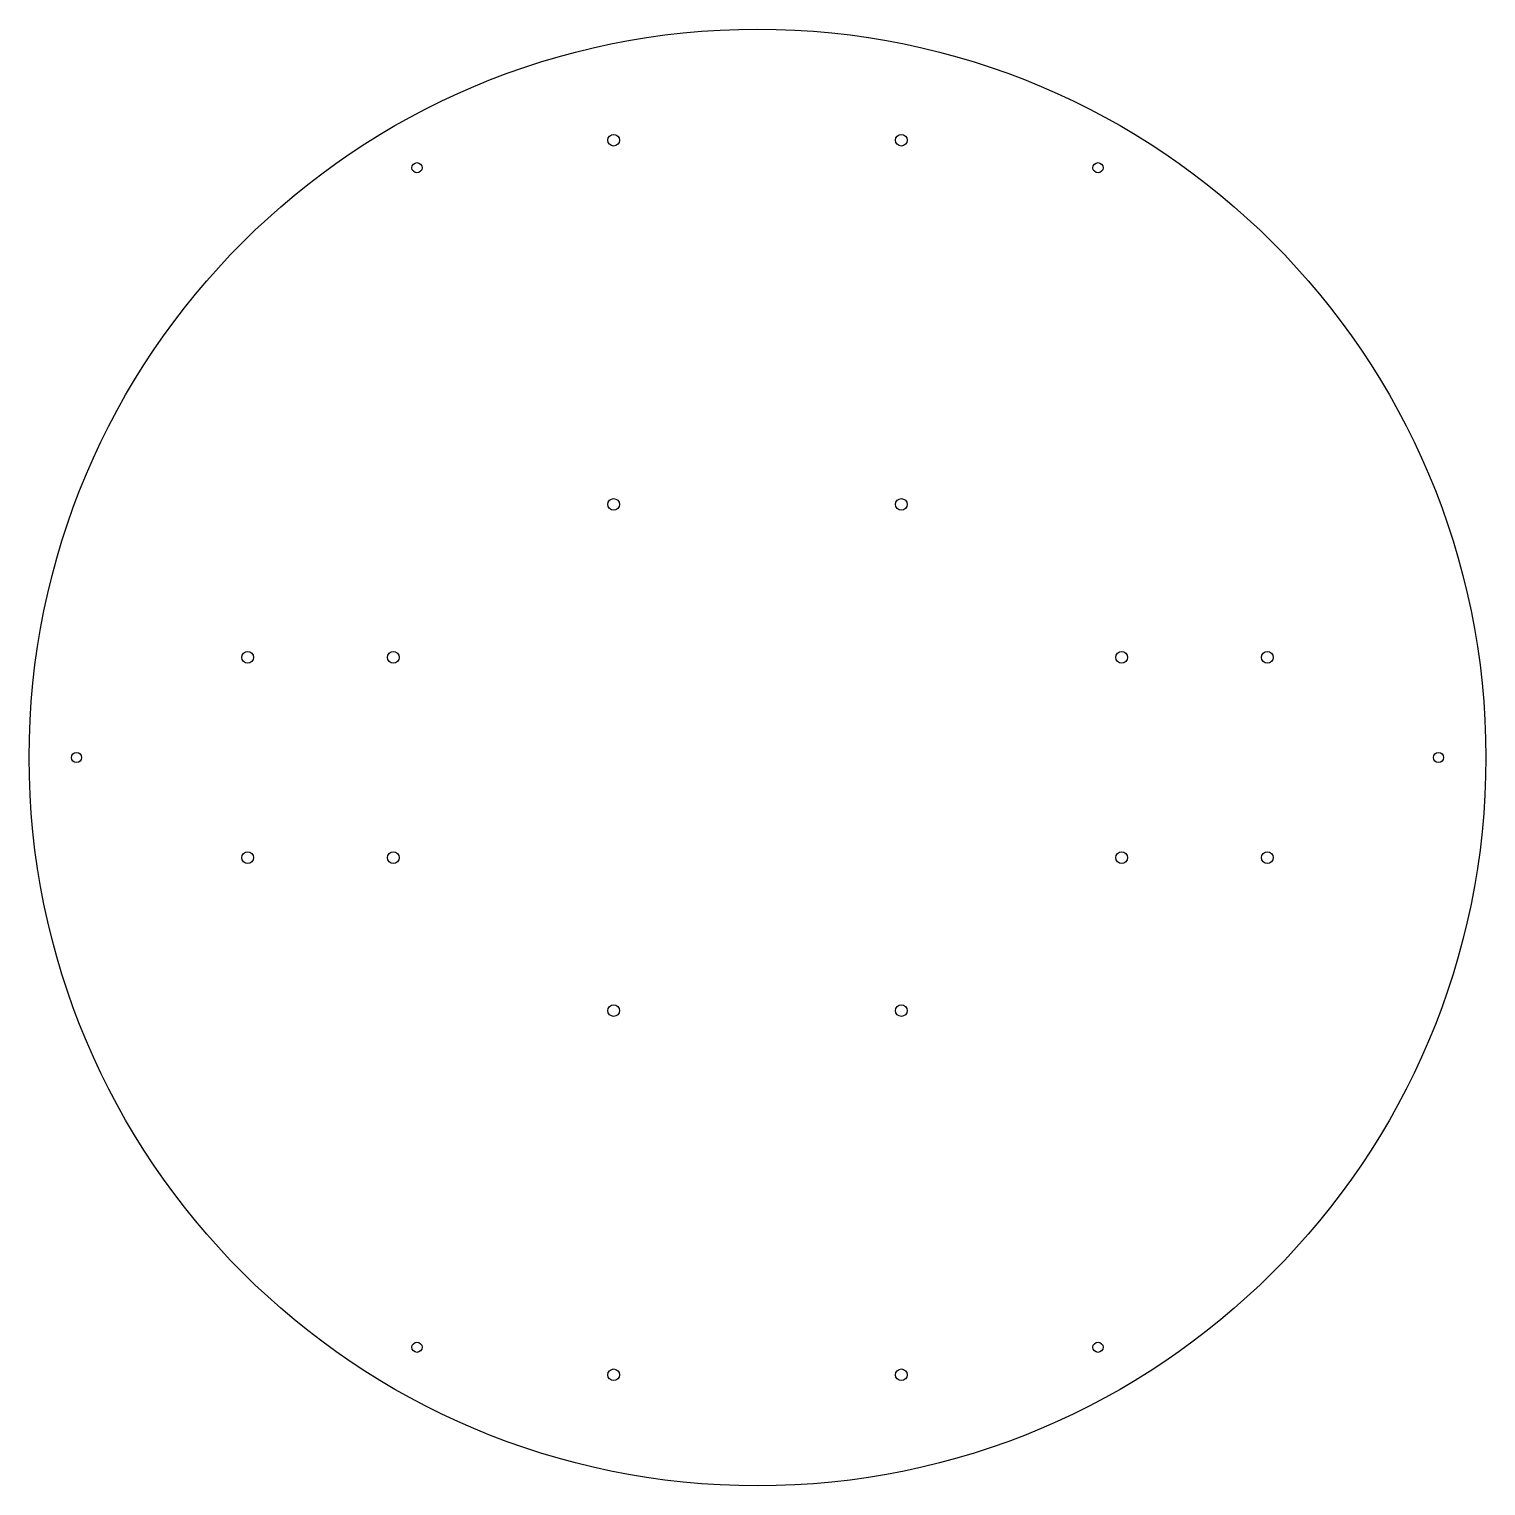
# Model space of a CAD drawing. Extents: x -200 to 200, y -200 to 200.
import ezdxf

# ---------------------------------------------------------------- set-up
doc = ezdxf.new("R2010")
doc.units = 0

msp = doc.modelspace()

# ---------------------------------------------------------------- linework, layer by layer
for centre, radius in [((0, 0), 200), ((-39.5, 169.5), 1.6), ((39.5, 169.5), 1.6), ((-93.5, 161.946751), 1.4), ((93.5, 161.946751), 1.4), ((-39.5, 69.5), 1.6), ((39.5, 69.5), 1.6), ((-140, 27.5), 1.6), ((-100, 27.5), 1.6), ((100, 27.5), 1.6), ((140, 27.5), 1.6), ((-187, 0), 1.4), ((187, 0), 1.4), ((-140, -27.5), 1.6), ((-100, -27.5), 1.6), ((100, -27.5), 1.6), ((140, -27.5), 1.6), ((-39.5, -69.5), 1.6), ((39.5, -69.5), 1.6), ((-93.5, -161.946751), 1.4), ((93.5, -161.946751), 1.4), ((-39.5, -169.5), 1.6), ((39.5, -169.5), 1.6)]:
    msp.add_circle(centre, radius)

doc.saveas('drawing.dxf')
